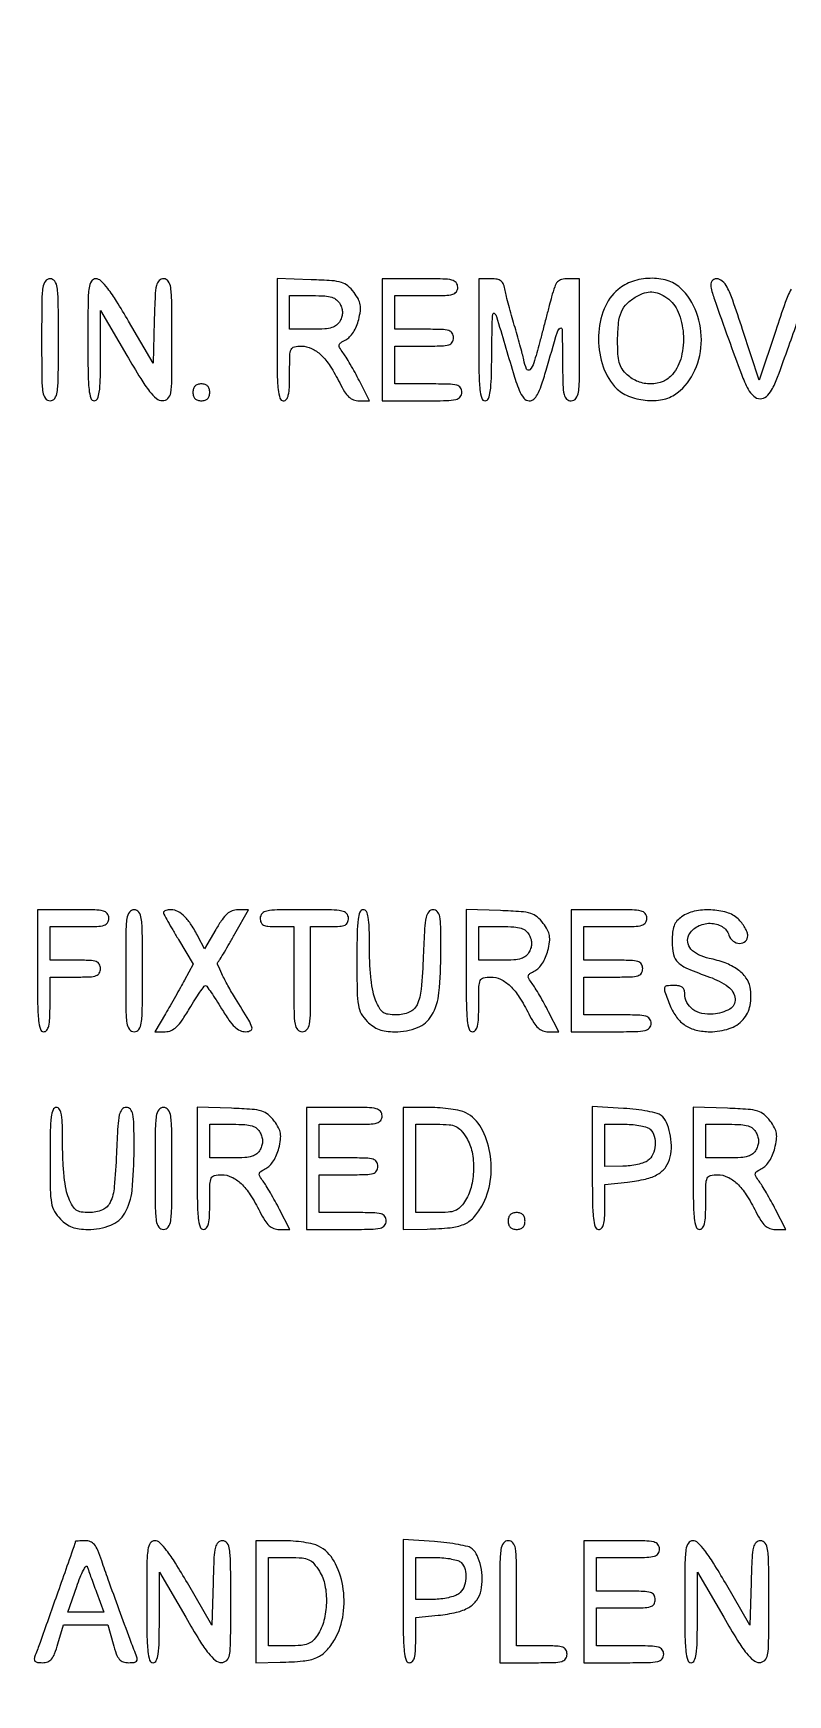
# Model space of a CAD drawing. Extents: x 0 to 1066, y 0 to 761.
# Drawn here: x 862.5 to 877.68, y 663.21 to 696.63 of the extents above; entities that cross this region are included whole.
import ezdxf

# ---------------------------------------------------------------- set-up
doc = ezdxf.new("R2010")
doc.units = 0
doc.header["$MEASUREMENT"] = 0

msp = doc.modelspace()

# ---------------------------------------------------------------- linework, layer by layer
for points in [[(183.390323, 95.266879, 0.000001), (192.989143, 95.254457, 0.000118)], [(877.748965, 691.479342, 0.034439), (877.634142, 691.213535, 0.004852), (877.441055, 690.648366), (877.110566, 689.649432), (876.775571, 690.669516, 0.004319), (876.575881, 691.260321, 0.035828), (876.464119, 691.520155, 0.094668), (876.365592, 691.645389, 0.180786), (876.247313, 691.6896, 0.252582), (876.157896, 691.641352, 0.197186), (876.136518, 691.531257, 0.035219), (876.206813, 691.275269, 0.0019), (876.48866, 690.48405, 0.003393), (876.751869, 689.769187, 0.031784), (876.886464, 689.470305, 0.088186), (876.997521, 689.327971, 0.185146), (877.126542, 689.2785, 0.171713), (877.252648, 689.323124, 0.097838), (877.357469, 689.448708, 0.035907), (877.478375, 689.713253, 0.004013), (877.704904, 690.336, 0.000902), (878.059212, 691.340658, 0.03521)]]:
    msp.add_lwpolyline(points, format="xyb")
for points in [[(409.06215, 749.15415), (40.8618, 749.132981), (40.8618, 380.65769), (40.8618, 12.1824), (501.2973, 12.1824), (961.7328, 12.1824), (961.7328, 380.646631), (961.7328, 749.110861), (961.41555, 749.1633, 0.040886), (961.153339, 749.184871, 0.000002), (934.190609, 749.194398, 0.000089), (904.448031, 749.199508, 0.000054), (869.1804, 749.195529, -0.000029), (813.61687, 749.186499, -0.000004), (696.10453, 749.175037, -0.000004), (556.774728, 749.163736, -0.000004)], [(862.6662, 690.4629, 0.002322), (862.669789, 689.690038, 0.031956), (862.690267, 689.410687, 0.123223), (862.741078, 689.284309, 0.240299), (862.8354, 689.2362, 0.240299), (862.929722, 689.284309, 0.123223), (862.980533, 689.410687, 0.031956), (863.001011, 689.690038, 0.002322), (863.0046, 690.4629, 0.002322), (863.001011, 691.235762, 0.031956), (862.980533, 691.515112, 0.123223), (862.929722, 691.641491, 0.240299), (862.8354, 691.6896, 0.240299), (862.741078, 691.641491, 0.123223), (862.690267, 691.515112, 0.031956), (862.669789, 691.235762, 0.002322)], [(863.5968, 690.4629, 0.003213), (863.601128, 689.789379, 0.022561), (863.620138, 689.4618, 0.049302), (863.656053, 689.286077, 0.328801), (863.7237, 689.2362, 0.295501), (863.789072, 689.278531, 0.070336), (863.826806, 689.409231, 0.029944), (863.84684, 689.656794, 0.004715), (863.852437, 690.14565), (863.854274, 691.0551), (864.381187, 690.148957, 0.006242), (864.660561, 689.682024, 0.029041), (864.840282, 689.424737, 0.052989), (864.977526, 689.284238, 0.170079), (865.09845, 689.239507, 0.199339), (865.206731, 689.282273, 0.163117), (865.264425, 689.393706, 0.036571), (865.285504, 689.652581, 0.002034), (865.2888, 690.4629, 0.002367), (865.285169, 691.230072, 0.031318), (865.264784, 691.512383, 0.117824), (865.214977, 691.641077, 0.246563), (865.12256, 691.6896, 0.195513), (865.031755, 691.652682, 0.145553), (864.978452, 691.557256, 0.043894), (864.950939, 691.350993, 0.004128), (864.93221, 690.839718), (864.9081, 689.989836), (864.414917, 690.839718, 0.007787), (864.174838, 691.238983, 0.025041), (863.998001, 691.49361, 0.035073), (863.860147, 691.648518, 0.195814), (863.759267, 691.6896, 0.254619), (863.669261, 691.640588, 0.110911), (863.620751, 691.508758, 0.030502), (863.600487, 691.222586, 0.002427)], [(867.4038, 690.466321, 0.003202), (867.408126, 689.790813, 0.022501), (867.427132, 689.46237, 0.049121), (867.46303, 689.286147, 0.329081), (867.5307, 689.2362, 0.232029), (867.592437, 689.26648, 0.108427), (867.631569, 689.349, 0.047315), (867.652301, 689.504857, 0.00942), (867.6576, 689.7861, -0.00595), (867.661907, 690.148065, -0.096871), (867.687944, 690.266198, -0.238613), (867.75261, 690.319815, -0.056005), (867.896653, 690.336, -0.111153), (868.098105, 690.290656, -0.081177), (868.28742, 690.159801, -0.058854), (868.47311, 689.933171, -0.025924), (868.664972, 689.59575, 0.021841), (868.764716, 689.416953, 0.069009), (868.85187, 689.311427, 0.100305), (868.944378, 689.255632, 0.085906), (869.056645, 689.2362), (869.26785, 689.2362), (869.061673, 689.63805, 0.006834), (868.973606, 689.804072, 0.006481), (868.879498, 689.970612, 0.006451), (868.792451, 690.11576, 0.022591), (868.731027, 690.205875, -0.02569), (868.664448, 690.304864, -0.192002), (868.655529, 690.359664, -0.198014), (868.686863, 690.40459, -0.027525), (868.787728, 690.461775, 0.089041), (868.865681, 690.519614, 0.046566), (868.940198, 690.615276, 0.042448), (869.003434, 690.735602, 0.038847), (869.047664, 690.868463, 0.026721), (869.081634, 691.044822, 0.076578), (869.079642, 691.169241, 0.082928), (869.040616, 691.281584, 0.035157), (868.954272, 691.416262, 0.057331), (868.831702, 691.54654, 0.10358), (868.703317, 691.615832, 0.055706), (868.508185, 691.650774, 0.007564), (868.092958, 691.671871), (867.4038, 691.696443)], [(869.5188, 690.4629), (869.5188, 689.2362), (870.3225, 689.2362, 0.004147), (870.813209, 689.24027, 0.047763), (871.004588, 689.261803, 0.16431), (871.091994, 689.313393, 0.179874), (871.1262, 689.4054, 0.157888), (871.09666, 689.496616, 0.176663), (871.02045, 689.548162, 0.055952), (870.855578, 689.570253, 0.005351), (870.4494, 689.5746), (869.7726, 689.5746), (869.7726, 689.9553), (869.7726, 690.336), (870.3648, 690.336, 0.006583), (870.714692, 690.340607, 0.063075), (870.861825, 690.363193, 0.183695), (870.93067, 690.414626, 0.142406), (870.957, 690.5052, 0.142406), (870.93067, 690.595774, 0.183695), (870.861825, 690.647207, 0.063075), (870.714692, 690.669793, 0.006583), (870.3648, 690.6744), (869.7726, 690.6744), (869.7726, 691.0128), (869.7726, 691.3512), (870.4071, 691.3512, 0.005909), (870.785126, 691.355667, 0.059311), (870.941138, 691.37799, 0.180365), (871.013656, 691.429488, 0.150217), (871.0416, 691.5204, 0.17273), (871.008927, 691.612157, 0.168559), (870.925275, 691.66375, 0.050222), (870.742722, 691.685449, 0.004487), (870.2802, 691.6896), (869.5188, 691.6896)], [(871.4646, 690.4629, 0.003213), (871.468928, 689.789379, 0.022561), (871.487938, 689.4618, 0.049302), (871.523853, 689.286077, 0.328801), (871.5915, 689.2362, 0.305395), (871.657734, 689.280816, 0.062503), (871.696002, 689.424464, 0.027449), (871.71781, 689.69436, 0.004264), (871.727037, 690.23025, -0.002416), (871.734385, 690.773722, -0.029471), (871.750446, 690.981143, -0.603012), (871.782212, 690.992714, -0.138127), (871.822691, 690.9282, 0.001112), (872.156207, 689.802584, 0.020238), (872.277804, 689.448451, 0.077221), (872.370019, 689.289377, 0.226588), (872.481337, 689.2362, 0.178321), (872.569545, 689.268692, 0.090477), (872.645367, 689.361602, 0.045479), (872.722022, 689.53648, 0.010027), (872.819609, 689.84955, -0.001209), (873.045905, 690.623315, -0.180504), (873.100726, 690.696317, -0.586533), (873.141768, 690.674353, -0.002598), (873.149921, 690.06105, 0.004063), (873.158082, 689.55801, 0.046466), (873.181247, 689.361291, 0.159576), (873.233538, 689.271336, 0.183972), (873.3258, 689.2362, 0.240299), (873.420122, 689.284309, 0.123223), (873.470933, 689.410687, 0.031956), (873.491411, 689.690038, 0.002322), (873.495, 690.4629), (873.495, 691.6896), (873.260435, 691.6896, 0.057703), (873.130347, 691.674537, 0.150789), (873.050017, 691.627484, 0.102355), (872.992077, 691.530296, 0.018959), (872.93108, 691.33005, 0.000085), (872.884337, 691.152626, 0.000034), (872.82005, 690.908372, 0.000033), (872.750616, 690.64442, 0.000041), (872.686214, 690.39945, -0.009374), (872.572779, 689.998552, -0.115475), (872.493791, 689.862001, -0.538762), (872.426854, 689.873623, -0.053672), (872.368197, 690.06105, 0.012912), (872.341067, 690.181309, 0.003926), (872.293847, 690.362041, 0.003928), (872.237736, 690.563794, 0.004276), (872.179978, 690.759, -0.00492), (872.122494, 690.954206, -0.004529), (872.067202, 691.155959, -0.004526), (872.021171, 691.336701, -0.014927), (871.995481, 691.45695, 0.043617), (871.962578, 691.576863, 0.134321), (871.913998, 691.644621, 0.130778), (871.836829, 691.679234, 0.040414), (871.708798, 691.6896), (871.4646, 691.6896)], [(874.271203, 691.477573, 0.123885), (873.988012, 691.084877, 0.085485), (873.874437, 690.545957, 0.082885), (873.946908, 689.983936, 0.104562), (874.198639, 689.525326, 0.111799), (874.436609, 689.348975, 0.06908), (874.773008, 689.253281, 0.069045), (875.122965, 689.252815, 0.111332), (875.400882, 689.356881, 0.131426), (875.781639, 689.78286, 0.103697), (875.942054, 690.382511, 0.101152), (875.84939, 691.008853, 0.118621), (875.518771, 691.508419, 0.118666), (875.259035, 691.655001, 0.075716), (874.913356, 691.698938, 0.073305), (874.558341, 691.637607, 0.095814)], [(875.250297, 691.305839, -0.143223), (875.477998, 691.021523, -0.079931), (875.58046, 690.586353, -0.077332), (875.542265, 690.125218, -0.11509), (875.360996, 689.76495, -0.119537), (875.172584, 689.625395, -0.098447), (874.926927, 689.574752, -0.09388), (874.670477, 689.621462, -0.097006), (874.452203, 689.758547, -0.056872), (874.351283, 689.87764, -0.080028), (874.293387, 690.003996, -0.054705), (874.265563, 690.175724, -0.014142), (874.259091, 690.456497, -0.025001), (874.278155, 690.801355, -0.075567), (874.337582, 691.028338, -0.098225), (874.451037, 691.193205, -0.062967), (874.6371, 691.333619, -0.051006), (874.801866, 691.406958, -0.090781), (874.948514, 691.426995, -0.090761), (875.092771, 691.393781, -0.050966)], [(868.6728, 691.182, -0.049536), (868.708962, 691.094626, -0.073486), (868.721053, 691.0128, -0.073486), (868.708962, 690.930974, -0.049536), (868.6728, 690.8436, -0.09537), (868.603905, 690.758675, -0.100861), (868.509666, 690.707433, -0.059921), (868.364632, 690.681448, -0.014397), (868.119923, 690.6744), (867.6576, 690.6744), (867.6576, 691.0128), (867.6576, 691.3512), (868.119923, 691.3512, -0.014397), (868.364632, 691.344152, -0.059921), (868.509666, 691.318167, -0.100861), (868.603905, 691.266925, -0.09537)], [(865.7118, 689.4054, 0.072254), (865.722531, 689.331531, 0.124864), (865.7541, 689.2785, 0.124864), (865.807131, 689.246931, 0.072254), (865.881, 689.2362, 0.072254), (865.954869, 689.246931, 0.124864), (866.0079, 689.2785, 0.124864), (866.039469, 689.331531, 0.072254), (866.0502, 689.4054, 0.072254), (866.039469, 689.479269, 0.124864), (866.0079, 689.5323, 0.124864), (865.954869, 689.563869, 0.072254), (865.881, 689.5746, 0.072254), (865.807131, 689.563869, 0.124864), (865.7541, 689.5323, 0.124864), (865.722531, 689.479269, 0.072254)], [(862.5816, 677.7729, 0.003213), (862.585928, 677.099379, 0.022561), (862.604938, 676.7718, 0.049302), (862.640853, 676.596077, 0.328801), (862.7085, 676.5462, 0.232029), (862.770237, 676.57648, 0.108427), (862.809369, 676.659, 0.047315), (862.830101, 676.814857, 0.00942), (862.8354, 677.0961), (862.8354, 677.646), (863.343, 677.646, 0.008455), (863.636698, 677.650967, 0.072107), (863.766, 677.6742, 0.188641), (863.827532, 677.725468, 0.12648), (863.8506, 677.8152, 0.12648), (863.827532, 677.904932, 0.188641), (863.766, 677.9562, 0.072107), (863.636698, 677.979433, 0.008455), (863.343, 677.9844), (862.8354, 677.9844), (862.8354, 678.3228), (862.8354, 678.6612), (863.4276, 678.6612, 0.006583), (863.777492, 678.665807, 0.063075), (863.924625, 678.688393, 0.183695), (863.99347, 678.739826, 0.142406), (864.0198, 678.8304, 0.165398), (863.988683, 678.921895, 0.1727), (863.908763, 678.973474, 0.052938), (863.735045, 678.995357, 0.004884), (863.3007, 678.9996), (862.5816, 678.9996)], [(864.3582, 677.7729, 0.002322), (864.361789, 677.000038, 0.031956), (864.382267, 676.720687, 0.123223), (864.433078, 676.594309, 0.240299), (864.5274, 676.5462, 0.240299), (864.621722, 676.594309, 0.123223), (864.672533, 676.720687, 0.031956), (864.693011, 677.000038, 0.002322), (864.6966, 677.7729, 0.002322), (864.693011, 678.545762, 0.031956), (864.672533, 678.825112, 0.123223), (864.621722, 678.951491, 0.240299), (864.5274, 678.9996, 0.240299), (864.433078, 678.951491, 0.123223), (864.382267, 678.825112, 0.031956), (864.361789, 678.545762, 0.002322)], [(865.1196, 678.947217, 0.12301), (865.128501, 678.911585, 0.003159), (865.207675, 678.765233, 0.006529), (865.304537, 678.594192, 0.00439), (865.419431, 678.401259), (865.719261, 677.907684), (865.544097, 677.586492, -0.002869), (865.461834, 677.437688, -0.001518), (865.358189, 677.254032, -0.00151), (865.251012, 677.066775, -0.002337), (865.157197, 676.90575), (864.945462, 676.5462), (865.154688, 676.5462, 0.105199), (865.271689, 676.571092, 0.085914), (865.378215, 676.642519, 0.052726), (865.49282, 676.777656, 0.014746), (865.642222, 677.0115, -0.006681), (865.752054, 677.189678, -0.010501), (865.85161, 677.339413, -0.004849), (865.938905, 677.462349, -0.254944), (865.964215, 677.474401, -0.226292), (865.989531, 677.460572, -0.004433), (866.077363, 677.336729, -0.009702), (866.177518, 677.186695, -0.006242), (866.288053, 677.009101, 0.014971), (866.437372, 676.778273, 0.051802), (866.552924, 676.643191, 0.083594), (866.659753, 676.57122, 0.106918), (866.775424, 676.5462, 0.130295), (866.874499, 676.572464, 0.351922), (866.899435, 676.63567, 0.060655), (866.836039, 676.776806, 0.002956), (866.567763, 677.215122, -0.011173), (866.41353, 677.476667, -0.01758), (866.294215, 677.708501, -0.011947), (866.209279, 677.900624, -0.293207), (866.219132, 677.955372, 0.047422), (866.257479, 678.005428, 0.003721), (866.34558, 678.148642, 0.005039), (866.447867, 678.321636, 0.003834), (866.556565, 678.51315), (866.827752, 678.9996), (866.616215, 678.9996, 0.093558), (866.501644, 678.977973, 0.088897), (866.400518, 678.915906, 0.059307), (866.297731, 678.799775, 0.018991), (866.173537, 678.605189), (865.942397, 678.210777), (865.81651, 678.457139, 0.025616), (865.678575, 678.696039, 0.052309), (865.542702, 678.86428, 0.070756), (865.408501, 678.965379, 0.126762), (865.275688, 678.9996, 0.031847), (865.215894, 678.995788, 0.049151), (865.165451, 678.984212, 0.063174), (865.130525, 678.967343, 0.253917)], [(867.0654, 678.8304, 0.094959), (867.081963, 678.743974, 0.184152), (867.12885, 678.692925, 0.098846), (867.221839, 678.66753, 0.017388), (867.4038, 678.6612), (867.7422, 678.6612), (867.7422, 677.6037, 0.002827), (867.745931, 676.943741, 0.036854), (867.766734, 676.699537, 0.138781), (867.817994, 676.589068, 0.218517), (867.9114, 676.5462, 0.218517), (868.004806, 676.589068, 0.138781), (868.056066, 676.699537, 0.036854), (868.076869, 676.943741, 0.002827), (868.0806, 677.6037), (868.0806, 678.6612), (868.4613, 678.6612, 0.013964), (868.671058, 678.667059, 0.090841), (868.773263, 678.69175, 0.188085), (868.823834, 678.742795, 0.102588), (868.842, 678.8304, 0.193568), (868.804802, 678.922885, 0.15568), (868.709813, 678.974421, 0.043488), (868.500805, 678.995667, 0.003595), (867.9537, 678.9996, 0.003595), (867.406595, 678.995667, 0.043488), (867.197588, 678.974421, 0.15568), (867.102598, 678.922885, 0.193568)], [(869.0112, 677.980555, 0.003964), (869.016225, 677.346702, 0.037977), (869.04097, 677.077831, 0.086932), (869.10089, 676.909039, 0.067817), (869.218855, 676.753855, 0.045287), (869.336029, 676.65618, 0.061733), (869.457829, 676.592605, 0.057123), (869.598702, 676.557588, 0.032389), (869.774316, 676.5462, 0.091481), (870.232083, 676.63066, 0.171956), (870.514883, 676.871525, 0.107033), (870.662919, 677.33133, 0.02456), (870.7032, 678.150883, 0.004091), (870.699058, 678.657082, 0.042042), (870.678104, 678.865079, 0.139542), (870.629841, 678.962071, 0.210994), (870.544867, 678.9996, 0.224554), (870.458366, 678.958689, 0.120063), (870.406004, 678.849807, 0.038088), (870.37521, 678.619874, 0.003955), (870.348425, 678.074662, -0.011778), (870.30475, 677.40091, -0.086058), (870.221904, 677.089462, -0.186836), (870.066186, 676.938554, -0.100409), (869.800224, 676.8846, -0.036356), (869.638466, 676.896377, -0.118728), (869.539554, 676.936081, -0.110433), (869.465563, 677.018302, -0.02926), (869.387583, 677.177983, -0.051176), (869.336026, 677.348561, -0.018965), (869.297664, 677.596797, -0.016895), (869.273092, 677.89719, -0.011958), (869.265, 678.235483, 0.005918), (869.260205, 678.640643, 0.03524), (869.240338, 678.851097, 0.084231), (869.202149, 678.961637, 0.274093), (869.1381, 678.9996, 0.308918), (869.071915, 678.954395, 0.062189), (869.034984, 678.808609, 0.026926), (869.015683, 678.533539, 0.004053)], [(871.2108, 677.776321, 0.003202), (871.215126, 677.100813, 0.022501), (871.234132, 676.77237, 0.049121), (871.27003, 676.596147, 0.329081), (871.3377, 676.5462, 0.232029), (871.399437, 676.57648, 0.108427), (871.438569, 676.659, 0.047315), (871.459301, 676.814857, 0.00942), (871.4646, 677.0961, -0.00595), (871.468907, 677.458065, -0.096871), (871.494944, 677.576198, -0.238613), (871.55961, 677.629815, -0.056005), (871.703653, 677.646, -0.111153), (871.905105, 677.600656, -0.081177), (872.09442, 677.469801, -0.058854), (872.28011, 677.243171, -0.025924), (872.471972, 676.90575, 0.021841), (872.571716, 676.726953, 0.069009), (872.65887, 676.621427, 0.100305), (872.751378, 676.565632, 0.085906), (872.863645, 676.5462), (873.07485, 676.5462), (872.868673, 676.94805, 0.006834), (872.780606, 677.114072, 0.006481), (872.686498, 677.280612, 0.006451), (872.599451, 677.42576, 0.022591), (872.538027, 677.515875, -0.02569), (872.471448, 677.614864, -0.192002), (872.462529, 677.669664, -0.198014), (872.493863, 677.71459, -0.027525), (872.594728, 677.771775, 0.089041), (872.672681, 677.829614, 0.046566), (872.747198, 677.925276, 0.042448), (872.810434, 678.045602, 0.038847), (872.854664, 678.178463, 0.026721), (872.888634, 678.354822, 0.076578), (872.886642, 678.479241, 0.082928), (872.847616, 678.591584, 0.035157), (872.761272, 678.726262, 0.057331), (872.638702, 678.85654, 0.10358), (872.510317, 678.925832, 0.055706), (872.315185, 678.960774, 0.007564), (871.899958, 678.981871), (871.2108, 679.006443)], [(873.3258, 677.7729), (873.3258, 676.5462), (874.1295, 676.5462, 0.004147), (874.620209, 676.55027, 0.047763), (874.811588, 676.571803, 0.16431), (874.898994, 676.623393, 0.179874), (874.9332, 676.7154, 0.157888), (874.90366, 676.806616, 0.176663), (874.82745, 676.858162, 0.055952), (874.662578, 676.880253, 0.005351), (874.2564, 676.8846), (873.5796, 676.8846), (873.5796, 677.2653), (873.5796, 677.646), (874.1718, 677.646, 0.006583), (874.521692, 677.650607, 0.063075), (874.668825, 677.673193, 0.183695), (874.73767, 677.724626, 0.142406), (874.764, 677.8152, 0.142406), (874.73767, 677.905774, 0.183695), (874.668825, 677.957207, 0.063075), (874.521692, 677.979793, 0.006583), (874.1718, 677.9844), (873.5796, 677.9844), (873.5796, 678.3228), (873.5796, 678.6612), (874.2141, 678.6612, 0.005909), (874.592126, 678.665667, 0.059311), (874.748138, 678.68799, 0.180365), (874.820656, 678.739488, 0.150217), (874.8486, 678.8304, 0.17273), (874.815927, 678.922157, 0.168559), (874.732275, 678.97375, 0.050222), (874.549722, 678.995449, 0.004487), (874.0872, 678.9996), (873.3258, 678.9996)], [(875.54655, 678.857944, 0.064007), (875.453752, 678.773732, 0.085808), (875.395951, 678.676165, 0.066535), (875.365434, 678.546274, 0.024477), (875.3562, 678.357758, 0.055339), (875.384837, 678.099812, 0.149321), (875.475073, 677.941324, 0.090969), (875.668844, 677.815662, 0.013145), (876.110297, 677.645657, -0.070637), (876.484795, 677.449569, -0.215768), (876.624551, 677.206824, -0.299828), (876.516796, 677.002464, -0.104684), (876.183004, 676.90127, -0.073735), (875.956538, 676.915205, -0.104161), (875.772247, 676.996673, -0.119079), (875.652923, 677.135512, -0.118782), (875.61, 677.313643, 0.082235), (875.597546, 677.388852, 0.147435), (875.561433, 677.439334, 0.119852), (875.497224, 677.467894, 0.045016), (875.3985, 677.4768, 0.028442), (875.244093, 677.46801, 0.327023), (875.201992, 677.429113, 0.139119), (875.208629, 677.349942, 0.005125), (875.318489, 677.067001, 0.065244), (875.447277, 676.837252, 0.088006), (875.620642, 676.674438, 0.085852), (875.84294, 676.578565, 0.059042), (876.116073, 676.5462, 0.079385), (876.505277, 676.608386, 0.130563), (876.783088, 676.789024, 0.137881), (876.925228, 677.075502, 0.093265), (876.925428, 677.442247, 0.114024), (876.841895, 677.633128, 0.079467), (876.67287, 677.797886, 0.063948), (876.423522, 677.9297, 0.038754), (876.102366, 678.022434, -0.060203), (875.885687, 678.095177, -0.103319), (875.734606, 678.210045, -0.141227), (875.670242, 678.348835, -0.162669), (875.694678, 678.492146, -0.149104), (875.868437, 678.665203, -0.123853), (876.122831, 678.727698, -0.133716), (876.362153, 678.6611, -0.183571), (876.499673, 678.487672, 0.153609), (876.581587, 678.371012, 0.157876), (876.714616, 678.323861, 0.194842), (876.830596, 678.367172, 0.210147), (876.879, 678.477253, 0.093821), (876.865333, 678.549446, 0.037607), (876.821483, 678.64037, 0.035541), (876.758123, 678.733863, 0.037508), (876.683197, 678.815653, 0.118482), (876.45747, 678.944394, 0.061394), (876.135123, 678.996356, 0.060569), (875.802956, 678.968454, 0.10142)], [(872.4798, 678.492, -0.049536), (872.515962, 678.404626, -0.073486), (872.528053, 678.3228, -0.073486), (872.515962, 678.240974, -0.049536), (872.4798, 678.1536, -0.09537), (872.410905, 678.068675, -0.100861), (872.316666, 678.017433, -0.059921), (872.171632, 677.991448, -0.014397), (871.926923, 677.9844), (871.4646, 677.9844), (871.4646, 678.3228), (871.4646, 678.6612), (871.926923, 678.6612, -0.014397), (872.171632, 678.654152, -0.059921), (872.316666, 678.628167, -0.100861), (872.410905, 678.576925, -0.09537)], [(873.7488, 673.807826, 0.003177), (873.753121, 673.127844, 0.022367), (873.772118, 672.797454, 0.048715), (873.80798, 672.620102, 0.329705), (873.8757, 672.57, 0.208378), (873.936043, 672.59629, 0.11961), (873.975531, 672.666727, 0.055661), (873.996906, 672.797799, 0.012613), (874.0026, 673.023464), (874.0026, 673.476928), (874.45755, 673.523883, 0.029754), (874.823321, 673.583788, 0.076952), (875.071388, 673.681557, 0.106873), (875.229428, 673.826432, 0.100256), (875.318012, 674.02692, 0.058942), (875.340983, 674.259486, 0.048856), (875.31194, 674.506741, 0.051542), (875.240641, 674.723671, 0.114883), (875.136197, 674.861257, 0.111025), (875.052735, 674.903819, 0.015594), (874.862766, 674.94615, 0.017167), (874.631129, 674.982044, 0.01383), (874.380235, 675.005128), (873.7488, 675.045651)], [(862.8354, 674.004355, 0.003964), (862.840425, 673.370502, 0.037977), (862.86517, 673.101631, 0.086932), (862.92509, 672.932839, 0.067817), (863.043055, 672.777655, 0.045287), (863.160229, 672.67998, 0.061733), (863.282029, 672.616405, 0.057123), (863.422902, 672.581388, 0.032389), (863.598516, 672.57, 0.091481), (864.056283, 672.65446, 0.171956), (864.339083, 672.895325, 0.107033), (864.487119, 673.35513, 0.02456), (864.5274, 674.174683, 0.004091), (864.523258, 674.680882, 0.042042), (864.502304, 674.888879, 0.139542), (864.454041, 674.985871, 0.210994), (864.369067, 675.0234, 0.224554), (864.282566, 674.982489, 0.120063), (864.230204, 674.873607, 0.038088), (864.19941, 674.643674, 0.003955), (864.172625, 674.098462, -0.011778), (864.12895, 673.42471, -0.086058), (864.046104, 673.113262, -0.186836), (863.890386, 672.962354, -0.100409), (863.624424, 672.9084, -0.036356), (863.462666, 672.920177, -0.118728), (863.363754, 672.959881, -0.110433), (863.289763, 673.042102, -0.02926), (863.211783, 673.201783, -0.051176), (863.160226, 673.372361, -0.018965), (863.121864, 673.620597, -0.016895), (863.097292, 673.92099, -0.011958), (863.0892, 674.259283, 0.005918), (863.084405, 674.664443, 0.03524), (863.064538, 674.874897, 0.084231), (863.026349, 674.985437, 0.274093), (862.9623, 675.0234, 0.308918), (862.896115, 674.978195, 0.062189), (862.859184, 674.832409, 0.026926), (862.839883, 674.557339, 0.004053)], [(864.9504, 673.7967, 0.002322), (864.953989, 673.023838, 0.031956), (864.974467, 672.744487, 0.123223), (865.025278, 672.618109, 0.240299), (865.1196, 672.57, 0.240299), (865.213922, 672.618109, 0.123223), (865.264733, 672.744487, 0.031956), (865.285211, 673.023838, 0.002322), (865.2888, 673.7967, 0.002322), (865.285211, 674.569562, 0.031956), (865.264733, 674.848912, 0.123223), (865.213922, 674.975291, 0.240299), (865.1196, 675.0234, 0.240299), (865.025278, 674.975291, 0.123223), (864.974467, 674.848912, 0.031956), (864.953989, 674.569562, 0.002322)], [(865.7964, 673.800121, 0.003202), (865.800726, 673.124613, 0.022501), (865.819732, 672.79617, 0.049121), (865.85563, 672.619947, 0.329081), (865.9233, 672.57, 0.232029), (865.985037, 672.60028, 0.108427), (866.024169, 672.6828, 0.047315), (866.044901, 672.838657, 0.00942), (866.0502, 673.1199, -0.00595), (866.054507, 673.481865, -0.096871), (866.080544, 673.599998, -0.238613), (866.14521, 673.653615, -0.056005), (866.289253, 673.6698, -0.111153), (866.490705, 673.624456, -0.081177), (866.68002, 673.493601, -0.058854), (866.86571, 673.266971, -0.025924), (867.057572, 672.92955, 0.021841), (867.157316, 672.750753, 0.069009), (867.24447, 672.645227, 0.100305), (867.336978, 672.589432, 0.085906), (867.449245, 672.57), (867.66045, 672.57), (867.454273, 672.97185, 0.006834), (867.366206, 673.137872, 0.006481), (867.272098, 673.304412, 0.006451), (867.185051, 673.44956, 0.022591), (867.123627, 673.539675, -0.02569), (867.057048, 673.638664, -0.192002), (867.048129, 673.693464, -0.198014), (867.079463, 673.73839, -0.027525), (867.180328, 673.795575, 0.089041), (867.258281, 673.853414, 0.046566), (867.332798, 673.949076, 0.042448), (867.396034, 674.069402, 0.038847), (867.440264, 674.202263, 0.026721), (867.474234, 674.378622, 0.076578), (867.472242, 674.503041, 0.082928), (867.433216, 674.615384, 0.035157), (867.346872, 674.750062, 0.057331), (867.224302, 674.88034, 0.10358), (867.095917, 674.949632, 0.055706), (866.900785, 674.984574, 0.007564), (866.485558, 675.005671), (865.7964, 675.030243)], [(867.996, 673.7967), (867.996, 672.57), (868.7997, 672.57, 0.004147), (869.290409, 672.57407, 0.047763), (869.481788, 672.595603, 0.16431), (869.569194, 672.647193, 0.179874), (869.6034, 672.7392, 0.157888), (869.57386, 672.830416, 0.176663), (869.49765, 672.881962, 0.055952), (869.332778, 672.904053, 0.005351), (868.9266, 672.9084), (868.2498, 672.9084), (868.2498, 673.2891), (868.2498, 673.6698), (868.842, 673.6698, 0.006583), (869.191892, 673.674407, 0.063075), (869.339025, 673.696993, 0.183695), (869.40787, 673.748426, 0.142406), (869.4342, 673.839, 0.142406), (869.40787, 673.929574, 0.183695), (869.339025, 673.981007, 0.063075), (869.191892, 674.003593, 0.006583), (868.842, 674.0082), (868.2498, 674.0082), (868.2498, 674.3466), (868.2498, 674.685), (868.8843, 674.685, 0.005909), (869.262326, 674.689467, 0.059311), (869.418338, 674.71179, 0.180365), (869.490856, 674.763288, 0.150217), (869.5188, 674.8542, 0.17273), (869.486127, 674.945957, 0.168559), (869.402475, 674.99755, 0.050222), (869.219922, 675.019249, 0.004487), (868.7574, 675.0234), (867.996, 675.0234)], [(869.9418, 673.7967), (869.9418, 672.57), (870.42825, 672.578433, 0.018847), (870.89122, 672.603933, 0.076273), (871.164629, 672.672281, 0.107083), (871.355818, 672.806069, 0.057946), (871.526022, 673.038964, 0.09461), (871.697013, 673.543618, 0.077415), (871.687601, 674.114231, 0.083451), (871.511967, 674.614665, 0.148656), (871.201784, 674.916403, 0.065462), (871.08944, 674.956866, 0.01784), (870.903459, 674.990574, 0.017725), (870.687831, 675.013991, 0.017594), (870.47055, 675.022153), (869.9418, 675.0234)], [(875.7792, 673.800121, 0.003202), (875.783526, 673.124613, 0.022501), (875.802532, 672.79617, 0.049121), (875.83843, 672.619947, 0.329081), (875.9061, 672.57, 0.232029), (875.967837, 672.60028, 0.108427), (876.006969, 672.6828, 0.047315), (876.027701, 672.838657, 0.00942), (876.033, 673.1199, -0.00595), (876.037307, 673.481865, -0.096871), (876.063344, 673.599998, -0.238613), (876.12801, 673.653615, -0.056005), (876.272053, 673.6698, -0.111153), (876.473505, 673.624456, -0.081177), (876.66282, 673.493601, -0.058854), (876.84851, 673.266971, -0.025924), (877.040372, 672.92955, 0.021841), (877.140116, 672.750753, 0.069009), (877.22727, 672.645227, 0.100305), (877.319778, 672.589432, 0.085906), (877.432045, 672.57), (877.64325, 672.57), (877.437073, 672.97185, 0.006834), (877.349006, 673.137872, 0.006481), (877.254898, 673.304412, 0.006451), (877.167851, 673.44956, 0.022591), (877.106427, 673.539675, -0.02569), (877.039848, 673.638664, -0.192002), (877.030929, 673.693464, -0.198014), (877.062263, 673.73839, -0.027525), (877.163128, 673.795575, 0.089041), (877.241081, 673.853414, 0.046566), (877.315598, 673.949076, 0.042448), (877.378834, 674.069402, 0.038847), (877.423064, 674.202263, 0.026721), (877.457034, 674.378622, 0.076578), (877.455042, 674.503041, 0.082928), (877.416016, 674.615384, 0.035157), (877.329672, 674.750062, 0.057331), (877.207102, 674.88034, 0.10358), (877.078717, 674.949632, 0.055706), (876.883585, 674.984574, 0.007564), (876.468358, 675.005671), (875.7792, 675.030243)], [(867.0654, 674.5158, -0.049536), (867.101562, 674.428426, -0.073486), (867.113653, 674.3466, -0.073486), (867.101562, 674.264774, -0.049536), (867.0654, 674.1774, -0.09537), (866.996505, 674.092475, -0.100861), (866.902266, 674.041233, -0.059921), (866.757232, 674.015248, -0.014397), (866.512523, 674.0082), (866.0502, 674.0082), (866.0502, 674.3466), (866.0502, 674.685), (866.512523, 674.685, -0.014397), (866.757232, 674.677952, -0.059921), (866.902266, 674.651967, -0.100861), (866.996505, 674.600725, -0.09537)], [(871.216753, 674.41005, -0.090931), (871.329074, 674.128331, -0.056823), (871.359135, 673.773409, -0.056208), (871.308225, 673.415588, -0.081785), (871.17943, 673.124709, -0.053857), (871.086167, 673.011166, -0.102503), (870.987165, 672.947535, -0.073821), (870.849488, 672.916809, -0.018052), (870.61665, 672.9084), (870.1956, 672.9084), (870.1956, 673.7967), (870.1956, 674.685), (870.619843, 674.685, -0.017821), (870.869818, 674.676088, -0.090339), (871.004317, 674.641535, -0.111314), (871.104076, 674.565166, -0.033754)], [(874.91628, 674.58348, -0.13151), (874.995434, 674.446469, -0.084316), (875.0128, 674.262515, -0.084006), (874.968413, 674.082481, -0.128741), (874.86975, 673.956767, -0.079472), (874.788395, 673.913301, -0.027293), (874.659572, 673.876604, -0.026323), (874.510663, 673.850996, -0.027554), (874.36215, 673.841691), (874.0026, 673.839), (874.0026, 674.262), (874.0026, 674.685), (874.40868, 674.685, -0.022886), (874.571585, 674.67754, -0.026473), (874.725296, 674.655178, -0.026952), (874.851495, 674.622781, -0.120635)], [(877.0482, 674.5158, -0.049536), (877.084362, 674.428426, -0.073486), (877.096453, 674.3466, -0.073486), (877.084362, 674.264774, -0.049536), (877.0482, 674.1774, -0.09537), (876.979305, 674.092475, -0.100861), (876.885066, 674.041233, -0.059921), (876.740032, 674.015248, -0.014397), (876.495323, 674.0082), (876.033, 674.0082), (876.033, 674.3466), (876.033, 674.685), (876.495323, 674.685, -0.014397), (876.740032, 674.677952, -0.059921), (876.885066, 674.651967, -0.100861), (876.979305, 674.600725, -0.09537)], [(872.0568, 672.7392, 0.072254), (872.067531, 672.665331, 0.124864), (872.0991, 672.6123, 0.124864), (872.152131, 672.580731, 0.072254), (872.226, 672.57, 0.072254), (872.299869, 672.580731, 0.124864), (872.3529, 672.6123, 0.124864), (872.384469, 672.665331, 0.072254), (872.3952, 672.7392, 0.072254), (872.384469, 672.813069, 0.124864), (872.3529, 672.8661, 0.124864), (872.299869, 672.897669, 0.072254), (872.226, 672.9084, 0.072254), (872.152131, 672.897669, 0.124864), (872.0991, 672.8661, 0.124864), (872.067531, 672.813069, 0.072254)], [(863.342995, 666.28845, -0.084799), (863.336491, 666.250434, -0.000052), (862.97052, 665.211662, -0.000388), (862.634976, 664.261928, -0.009822), (862.537975, 664.00425, 0.060048), (862.518383, 663.930519, 0.230938), (862.532632, 663.886662, 0.170663), (862.580725, 663.862554, 0.031659), (862.680979, 663.8562, 0.086283), (862.789094, 663.874997, 0.134827), (862.865923, 663.928959, 0.082591), (862.927996, 664.03597, 0.018432), (862.995468, 664.2369), (863.107876, 664.6176), (863.552843, 664.6176), (863.997811, 664.6176), (864.1044, 664.2369, 0.017944), (864.169785, 664.03199, 0.087286), (864.230012, 663.926531, 0.141822), (864.307234, 663.874152, 0.078722), (864.420546, 663.8562, 0.029308), (864.525692, 663.862368, 0.166988), (864.575422, 663.886276, 0.236769), (864.590264, 663.930066, 0.061225), (864.57049, 664.00425, -0.006965), (864.448201, 664.320606, -0.001209), (864.226945, 664.92204, -0.001323), (864.007217, 665.528787, -0.005089), (863.875452, 665.90775, 0.017403), (863.796681, 666.1175, 0.074917), (863.727922, 666.231275, 0.125362), (863.648216, 666.289172, 0.094981), (863.541649, 666.3096, 0.00999), (863.465484, 666.308078, 0.016528), (863.401352, 666.303387, 0.010464), (863.350248, 666.296862, 0.371455)], [(864.7812, 665.0829, 0.003213), (864.785528, 664.409379, 0.022561), (864.804538, 664.0818, 0.049302), (864.840453, 663.906077, 0.328801), (864.9081, 663.8562, 0.295501), (864.973472, 663.898531, 0.070336), (865.011206, 664.029231, 0.029944), (865.03124, 664.276794, 0.004715), (865.036837, 664.76565), (865.038674, 665.6751), (865.565587, 664.768957, 0.006242), (865.844961, 664.302024, 0.029041), (866.024682, 664.044737, 0.052989), (866.161926, 663.904238, 0.170079), (866.28285, 663.859507, 0.199339), (866.391131, 663.902273, 0.163117), (866.448825, 664.013706, 0.036571), (866.469904, 664.272581, 0.002034), (866.4732, 665.0829, 0.002367), (866.469569, 665.850072, 0.031318), (866.449184, 666.132383, 0.117824), (866.399377, 666.261077, 0.246563), (866.30696, 666.3096, 0.195513), (866.216155, 666.272682, 0.145553), (866.162852, 666.177256, 0.043894), (866.135339, 665.970993, 0.004128), (866.11661, 665.459718), (866.0925, 664.609836), (865.599317, 665.459718, 0.007787), (865.359238, 665.858983, 0.025041), (865.182401, 666.11361, 0.035073), (865.044547, 666.268518, 0.195814), (864.943667, 666.3096, 0.254619), (864.853661, 666.260588, 0.110911), (864.805151, 666.128758, 0.030502), (864.784887, 665.842586, 0.002427)], [(866.9808, 665.0829), (866.9808, 663.8562), (867.46725, 663.864633, 0.018847), (867.93022, 663.890133, 0.076273), (868.203629, 663.958481, 0.107083), (868.394818, 664.092269, 0.057946), (868.565022, 664.325164, 0.09461), (868.736013, 664.829818, 0.077415), (868.726601, 665.400431, 0.083451), (868.550967, 665.900865, 0.148656), (868.240784, 666.202603, 0.065462), (868.12844, 666.243066, 0.01784), (867.942459, 666.276774, 0.017725), (867.726831, 666.300191, 0.017594), (867.50955, 666.308353), (866.9808, 666.3096)], [(869.9418, 665.094026, 0.003177), (869.946121, 664.414044, 0.022367), (869.965118, 664.083654, 0.048715), (870.00098, 663.906302, 0.329705), (870.0687, 663.8562, 0.208378), (870.129043, 663.88249, 0.11961), (870.168531, 663.952927, 0.055661), (870.189906, 664.083999, 0.012613), (870.1956, 664.309664), (870.1956, 664.763128), (870.65055, 664.810083, 0.029754), (871.016321, 664.869988, 0.076952), (871.264388, 664.967757, 0.106873), (871.422428, 665.112632, 0.100256), (871.511012, 665.31312, 0.058942), (871.533983, 665.545686, 0.048856), (871.50494, 665.792941, 0.051542), (871.433641, 666.009871, 0.114883), (871.329197, 666.147457, 0.111025), (871.245735, 666.190019, 0.015594), (871.055766, 666.23235, 0.017167), (870.824129, 666.268244, 0.01383), (870.573235, 666.291328), (869.9418, 666.331851)], [(871.8876, 665.0829), (871.8876, 663.8562), (872.5644, 663.8562, 0.005351), (872.970578, 663.860547, 0.055952), (873.13545, 663.882637, 0.176663), (873.21166, 663.934184, 0.157888), (873.2412, 664.0254, 0.12648), (873.218132, 664.115132, 0.188641), (873.1566, 664.1664, 0.072107), (873.027298, 664.189633, 0.008455), (872.7336, 664.1946), (872.226, 664.1946), (872.226, 665.2521, 0.002827), (872.222269, 665.912059, 0.036854), (872.201466, 666.156262, 0.138781), (872.150206, 666.266732, 0.218517), (872.0568, 666.3096, 0.240299), (871.962478, 666.261491, 0.123223), (871.911667, 666.135112, 0.031956), (871.891189, 665.855762, 0.002322)], [(873.5796, 665.0829), (873.5796, 663.8562), (874.3833, 663.8562, 0.004147), (874.874009, 663.86027, 0.047763), (875.065388, 663.881803, 0.16431), (875.152794, 663.933393, 0.179874), (875.187, 664.0254, 0.157888), (875.15746, 664.116616, 0.176663), (875.08125, 664.168162, 0.055952), (874.916378, 664.190253, 0.005351), (874.5102, 664.1946), (873.8334, 664.1946), (873.8334, 664.5753), (873.8334, 664.956), (874.4256, 664.956, 0.006583), (874.775492, 664.960607, 0.063075), (874.922625, 664.983193, 0.183695), (874.99147, 665.034626, 0.142406), (875.0178, 665.1252, 0.142406), (874.99147, 665.215774, 0.183695), (874.922625, 665.267207, 0.063075), (874.775492, 665.289793, 0.006583), (874.4256, 665.2944), (873.8334, 665.2944), (873.8334, 665.6328), (873.8334, 665.9712), (874.4679, 665.9712, 0.005909), (874.845926, 665.975667, 0.059311), (875.001938, 665.99799, 0.180365), (875.074456, 666.049488, 0.150217), (875.1024, 666.1404, 0.17273), (875.069727, 666.232157, 0.168559), (874.986075, 666.28375, 0.050222), (874.803522, 666.305449, 0.004487), (874.341, 666.3096), (873.5796, 666.3096)], [(875.61, 665.0829, 0.003213), (875.614328, 664.409379, 0.022561), (875.633338, 664.0818, 0.049302), (875.669253, 663.906077, 0.328801), (875.7369, 663.8562, 0.295501), (875.802272, 663.898531, 0.070336), (875.840006, 664.029231, 0.029944), (875.86004, 664.276794, 0.004715), (875.865637, 664.76565), (875.867474, 665.6751), (876.394387, 664.768957, 0.006242), (876.673761, 664.302024, 0.029041), (876.853482, 664.044737, 0.052989), (876.990726, 663.904238, 0.170079), (877.11165, 663.859507, 0.199339), (877.219931, 663.902273, 0.163117), (877.277625, 664.013706, 0.036571), (877.298704, 664.272581, 0.002034), (877.302, 665.0829, 0.002367), (877.298369, 665.850072, 0.031318), (877.277984, 666.132383, 0.117824), (877.228177, 666.261077, 0.246563), (877.13576, 666.3096, 0.195513), (877.044955, 666.272682, 0.145553), (876.991652, 666.177256, 0.043894), (876.964139, 665.970993, 0.004128), (876.94541, 665.459718), (876.9213, 664.609836), (876.428117, 665.459718, 0.007787), (876.188038, 665.858983, 0.025041), (876.011201, 666.11361, 0.035073), (875.873347, 666.268518, 0.195814), (875.772467, 666.3096, 0.254619), (875.682461, 666.260588, 0.110911), (875.633951, 666.128758, 0.030502), (875.613687, 665.842586, 0.002427)], [(863.769155, 665.27325), (863.918944, 664.8714), (863.556638, 664.8714), (863.194332, 664.8714), (863.372143, 665.385818, -0.011999), (863.442893, 665.575624, -0.026422), (863.507917, 665.716059, -0.047278), (863.558234, 665.792701, -0.601846), (863.58466, 665.787668, 0.009837), (863.606496, 665.721495, 0.001488), (863.653171, 665.590123, 0.001668), (863.709262, 665.435356, 0.001442)], [(868.255753, 665.69625, -0.090931), (868.368074, 665.414531, -0.056823), (868.398135, 665.059609, -0.056208), (868.347225, 664.701788, -0.081785), (868.21843, 664.410909, -0.053857), (868.125167, 664.297366, -0.102503), (868.026165, 664.233735, -0.073821), (867.888488, 664.203009, -0.018052), (867.65565, 664.1946), (867.2346, 664.1946), (867.2346, 665.0829), (867.2346, 665.9712), (867.658843, 665.9712, -0.017821), (867.908818, 665.962288, -0.090339), (868.043317, 665.927735, -0.111314), (868.143076, 665.851366, -0.033754)], [(871.10928, 665.86968, -0.13151), (871.188434, 665.732669, -0.084316), (871.2058, 665.548715, -0.084006), (871.161413, 665.368681, -0.128741), (871.06275, 665.242967, -0.079472), (870.981395, 665.199501, -0.027293), (870.852572, 665.162804, -0.026323), (870.703663, 665.137196, -0.027554), (870.55515, 665.127891), (870.1956, 665.1252), (870.1956, 665.5482), (870.1956, 665.9712), (870.60168, 665.9712, -0.022886), (870.764585, 665.96374, -0.026473), (870.918296, 665.941378, -0.026952), (871.044495, 665.908981, -0.120635)]]:
    msp.add_lwpolyline(points, format="xyb", close=True)

doc.saveas('drawing.dxf')
